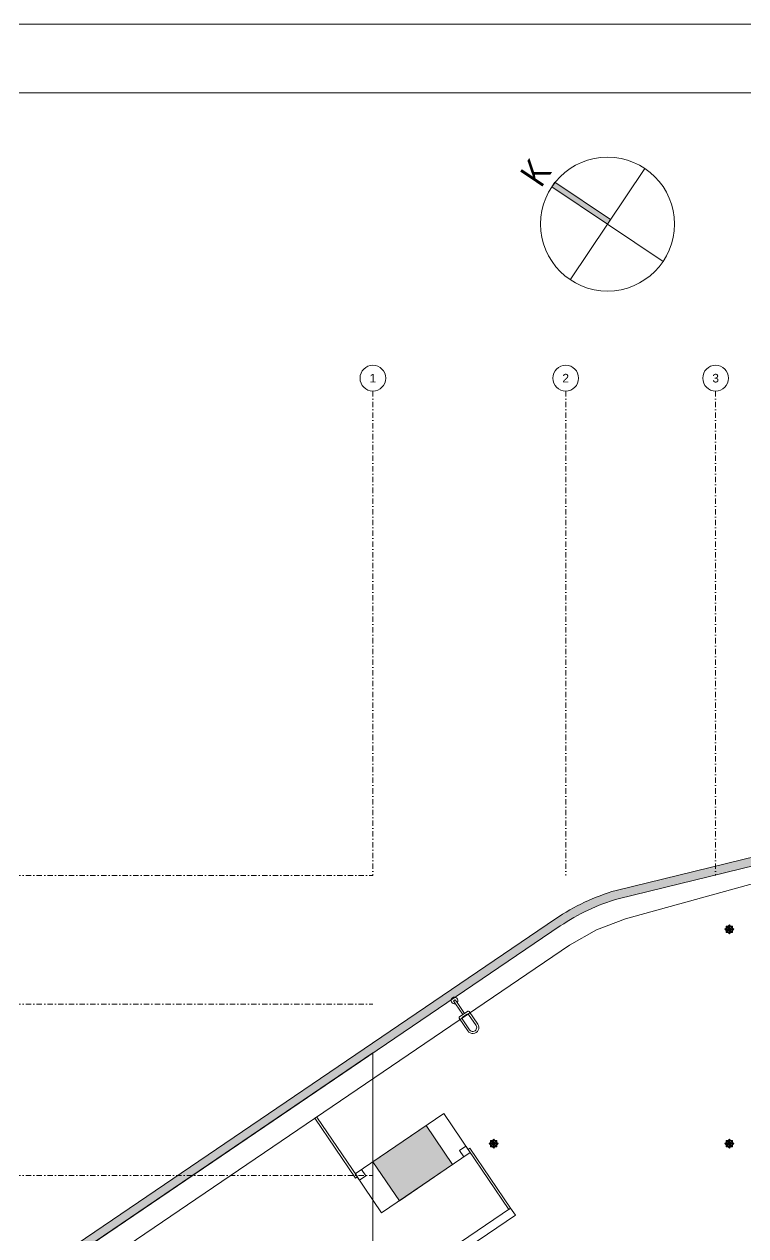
# Model space of a CAD drawing. Header units: metres. Extents: x -17822 to 152406, y -4219 to 19791.
# Drawn here: x 110372 to 113741, y 6949 to 12601 of the extents above; entities that cross this region are included whole.
import ezdxf
from ezdxf.enums import TextEntityAlignment as Align

# ---------------------------------------------------------------- set-up
doc = ezdxf.new("R2010")
doc.units = ezdxf.units.M
doc.header["$LTSCALE"] = 100
doc.header["$MEASUREMENT"] = 0
doc.linetypes.add('DASHDOT2', pattern=[0.5, 0.25, -0.125, 0, -0.125])
doc.layers.get('0').update_dxf_attribs({"color": 9, "lineweight": 9})
for name, color, linetype, lineweight in [('03', 18, 'Continuous', 9), ('06B', 9, 'Continuous', 9), ('06D', 9, 'Continuous', 9), ('07K', 9, 'Continuous', 9), ('09', 9, 'Continuous', 9), ('21', 9, 'Continuous', 9), ('24', 9, 'DASHDOT2', 9)]:
    doc.layers.add(name, color=color, linetype=linetype, lineweight=lineweight)
doc.styles.add('Arial', font='arial.ttf', dxfattribs={"height": 2.5})
doc.styles.add('MuuM_TEXT-STANDART', font='ARIALN.TTF')

# ---------------------------------------------------------------- blocks, each defined once
blk = doc.blocks.new('0_northarrow')
blk.add_hatch(color=256).paths.add_polyline_path([(1.42e-14, 6.25), (0.5000000000000142, 6.250000000000028), (0.5000000000000142, 2.84e-14), (0, 0)])
for points in [[(1.42e-14, 6.250000000000028), (-1.42e-14, -6.25), (-1.42e-14, -3.124999999999972)], [(6.250000000000013, 2.84e-14), (-6.250000000000013, 2.84e-14)]]:
    blk.add_lwpolyline(points)
blk.add_lwpolyline([(1.42e-14, 6.250000000000028), (0.5000000000000142, 6.250000000000028), (0.5000000000000142, 2.84e-14), (0, 2.84e-14)], close=True)
blk.add_circle((0, 2.84e-14), 6.25)
at = {"style": 'MuuM_TEXT-STANDART'}
blk.add_attdef('YON', text='', height=2.5, dxfattribs=at).set_placement((0.2500000000000142, 6.250000000000028), align=Align.BOTTOM_CENTER)
blk = doc.blocks.new('p-suzgec')
at = {"ltscale": 25}
for p, q in [((-21.10965004498212, 9.095e-13), (-15.45000000000072, 5.659650045004128)), ((-15.45000000000072, -5.659650045001398), (-21.10965004498212, 9.095e-13)), ((-15.45000000000072, 5.659650045004128), (-15.25, 5.859650045004855)), ((-15.45000000000072, -5.659650045001398), (-15.45000000000072, 5.659650045004128)), ((-13.25, 15.00000000000091), (-15.25, 13.00000000000091)), ((-15.25, 13.00000000000091), (-15.25, -12.99999999999909)), ((12.75, 15.00000000000091), (-13.25, 15.00000000000091)), ((-10.49204573235329, 1.197096556985343), (-3.392690966185909, 0.2624487707616936)), ((-6.109650044982118, 15.00000000000091), (-5.90965004498139, 15.20000000000164)), ((-5.893768782261759, 12.31870017218989), (-5.974186235293018, 12.51284507791206)), ((-5.90965004498139, 15.20000000000164), (-0.25, 20.85965004500486)), ((-5.90965004498139, 15.20000000000164), (5.409650045028684, 15.20000000000164)), ((-5.759735876508785, 11.9951161132858), (-5.893768782261759, 12.3187001721908)), ((-5.05030670277847, 12.89552851027656), (-4.969889249747211, 12.7013836045553)), ((-4.969889249747211, 12.7013836045553), (-4.835856343990599, 12.37779954565121)), ((-3.269797998480498, 0.2462696046241035), (-3.392690966185909, 0.2624487707616936)), ((-0.25, 0), (-0.5, 0)), ((-0.25, 20.85965004500486), (5.409650045028684, 15.20000000000164)), ((-0.25, 0), (-0.25, 0.25)), ((-0.25, 0), (0, 0)), ((-0.25, 0), (-0.25, -0.25)), ((-0.0037303953431547, 3.019797998473222), (0.0124487707398657, 3.142690966207737)), ((0.9470965569853432, 10.24204573236784), (0.0124487707398657, 3.142690966207737)), ((5.409650045028684, 15.20000000000164), (5.609650044982118, 15.00000000000091)), ((12.06870017219262, 5.64376878227722), (12.26284507792297, 5.724186235293018)), ((12.64552851030748, 4.800306702782108), (12.45138360457349, 4.71988924976631)), ((14.75, 13.00000000000091), (12.75, 15.00000000000091)), ((14.75, -12.99999999999909), (14.75, 13.00000000000091)), ((14.75, 5.859650045004855), (14.95000000000073, 5.659650045004128)), ((14.95000000000073, 5.659650045004128), (14.95000000000073, -5.659650045001398)), ((14.95000000000073, 5.659650045004128), (20.60965004498212, 9.095e-13)), ((20.60965004498212, 9.095e-13), (14.95000000000073, -5.659650045001398)), ((-15.25, -5.859650045002126), (-15.45000000000072, -5.659650045002308)), ((-15.25, -12.99999999999909), (-13.25, -14.99999999999909)), ((-13.25, -14.99999999999909), (12.75, -14.99999999999909)), ((-13.14552851026019, -4.800306702773923), (-12.95138360452984, -4.719889249758125)), ((-12.95138360452984, -4.719889249758125), (-12.62779954564758, -4.585856343992418)), ((-12.56870017219262, -5.643768782269944), (-12.76284507787932, -5.724186235285742)), ((-12.2451161132667, -5.509735876504237), (-12.56870017219262, -5.643768782269944)), ((-5.90965004498139, -15.19999999999891), (-6.109650044982118, -14.99999999999909)), ((5.409650045028684, -15.19999999999891), (-5.90965004498139, -15.19999999999891)), ((-0.25, -20.85965004500213), (-5.90965004498139, -15.19999999999891)), ((-1.447096556985343, -10.24204573236329), (-0.5124487707398658, -3.14269096620228)), ((-0.4962696046095516, -3.019797998468675), (-0.5124487707398658, -3.14269096620228)), ((5.409650045028684, -15.19999999999891), (-0.25, -20.85965004500213)), ((2.769797998480498, -0.2462696046186465), (2.892690966185909, -0.2624487707571461)), ((9.992045732353288, -1.197096556980795), (2.892690966185909, -0.2624487707571461)), ((4.469889249790867, -12.70138360454803), (4.335856343990599, -12.37779954564394)), ((4.55030670277847, -12.89552851026928), (4.469889249790867, -12.70138360454803)), ((5.259735876508785, -11.99511611327761), (5.393768782261759, -12.31870017218261)), ((5.393768782261759, -12.31870017218352), (5.474186235293018, -12.51284507790478)), ((5.609650044982118, -14.99999999999909), (5.409650045028684, -15.19999999999891)), ((12.75, -14.99999999999909), (14.75, -12.99999999999909)), ((14.95000000000073, -5.659650045002308), (14.75, -5.859650045002126))]:
    blk.add_line(p, q, dxfattribs=at)
for centre, radius in [((-17.92766952966485, 9.095e-13), 0.4000000000000008), ((-17.92766952966485, 9.095e-13), 0.3580950766099034), ((-0.25, 3.638e-12), 14.29999999999999), ((-12.75, 12.50000000000091), 0.3), ((-0.25, 17.67766952966485), 0.4000000000000008), ((-0.25, 17.67766952966485), 0.3580950766099034), ((12.25, 12.50000000000091), 0.3), ((17.42766952966485, 9.095e-13), 0.4000000000000007), ((17.42766952966485, 9.095e-13), 0.3580950766099034), ((-12.75, -12.49999999999909), 0.3), ((-0.25, -17.67766952966212), 0.4000000000000008), ((-0.25, -17.67766952966303), 0.3580950766099034), ((12.25, -12.49999999999909), 0.3)]:
    blk.add_circle(centre, radius, dxfattribs=at)
for centre, radius, start, end in [((-0.25, 3.638e-12), 13.54999999999999, 114.6147155052263, 200.3852844985426), ((-0.25, 5.457000000000001e-12), 13.7599999999984, 110.417572820394, 114.5824271695058), ((-0.25, 5.457000000000001e-12), 13.69999999999724, 110.4084486708165, 114.5915513307097), ((-0.25, 3.638e-12), 13.25238115423705, 110.3377704009891, 114.662229603447), ((-0.25, 3.638e-12), 13.1999999999999, 110.3291859899087, 114.6708140010805), ((-0.25, 3.638e-12), 13.54999999999999, 24.61471550310444, 110.3852845044589), ((-0.25, 3.638e-12), 13.55, 294.6147155052263, 20.38528449854262), ((-0.25, 3.638e-12), 13.1999999999999, 20.32918599355558, 24.67081400469464), ((-0.25, 4.5475e-12), 13.252381154235, 20.33777040741776, 24.66222959722354), ((-0.25, 3.638e-12), 13.70000000000007, 20.40844866049673, 24.59155133977938), ((-0.25, 3.638e-12), 13.76000000000045, 20.41757282469414, 24.5824271715112), ((-0.25, 3.638e-12), 13.75999999999951, 200.4175728246941, 204.5824271715112), ((-0.25, 2.7285e-12), 13.69999999999724, 200.4084486604968, 204.5915513397793), ((-0.25, 3.638e-12), 13.25238115423775, 200.3377704074178, 204.6622295972235), ((-0.25, 3.638e-12), 13.19999999999993, 200.3291859935556, 204.6708140046947), ((-0.25, 3.638e-12), 13.54999999999999, 204.6147155031045, 290.385284504459), ((-0.25, 3.638e-12), 13.1999999999999, 290.3291859899087, 294.6708140010806), ((-0.25, 3.638e-12), 13.25238115423766, 290.3377704009891, 294.662229603447), ((-0.25, 3.638e-12), 13.6999999999992, 290.4084486708165, 294.5915513307097), ((-0.25, 3.638e-12), 13.75999999999945, 290.4175728203941, 294.5824271695058)]:
    blk.add_arc(centre, radius, start, end, dxfattribs=at)
for points, knots in [([(-10.46928606615256, -0.3026083914064657), (-10.56732460362764, -0.3053490773854719), (-10.6722236912683, -0.2878953862946218), (-10.86589724267833, -0.2104036031514624), (-10.95459624538125, -0.1501680073379248), (-11.09332100753818, -0.0094831150026948), (-11.15235923216824, 0.0796205597216613), (-11.22762912516555, 0.2747618499233795), (-11.24385338486172, 0.3808014860132971), (-11.2352074899245, 0.5788250360310486), (-11.20980300521478, 0.6830471218891035), (-11.11781185278596, 0.8708856371349611), (-11.05123238950182, 0.954504725161314), (-10.90077402060706, 1.082563609319549), (-10.80716266632225, 1.134839363046012), (-10.60749553441928, 1.195149470398973), (-10.50150064076297, 1.203397894883892), (-10.40409285239729, 1.192134245182387)], [2.169267774827236, 2.169267774827236, 2.169267774827236, 2.169267774827236, 2.468106939247626, 2.468106939247626, 2.768207167394642, 2.768207167394642, 3.065525473568619, 3.065525473568619, 3.362843779742595, 3.362843779742595, 3.66016208591657, 3.66016208591657, 3.957480392090545, 3.957480392090545, 4.257580620237561, 4.257580620237561, 4.556349938830072, 4.556349938830072, 4.556349938830072, 4.556349938830072]), ([(-7.690102921893412, 7.012150030668634), (-7.7613645941492, 7.079535787674103), (-7.823197827070544, 7.166052267220948), (-7.905350743232702, 7.357795114112379), (-7.925477411270549, 7.463107778654375), (-7.924091389962995, 7.660680240111105), (-7.902831906314532, 7.76543238170143), (-7.818070028442889, 7.956641963049151), (-7.754560966743155, 8.043095592849568), (-7.6084236007664, 8.177005816980454), (-7.516763773652201, 8.232738277215503), (-7.318894318119419, 8.300512597431405), (-7.212687903920594, 8.312561431635004), (-7.015746465651318, 8.296722604087336), (-6.912588702281938, 8.267493920629931), (-6.728757033451984, 8.168953623544438), (-6.647974808467553, 8.099836432354095), (-6.5870617039036, 8.022994121605734)], [2.169267774827237, 2.169267774827237, 2.169267774827237, 2.169267774827237, 2.468106939247627, 2.468106939247627, 2.768207167394643, 2.768207167394643, 3.065525473568619, 3.065525473568619, 3.362843779742594, 3.362843779742594, 3.660162085916569, 3.660162085916569, 3.957480392090544, 3.957480392090544, 4.257580620237561, 4.257580620237561, 4.556349938830071, 4.556349938830071, 4.556349938830071, 4.556349938830071]), ([(-3.468189580551551, 0.3901081838366735), (-3.467733072535338, 0.3900553960020261), (-3.467277114046737, 0.3900013961356308), (-3.466821718215214, 0.3899461926184813), (-3.437212401255237, 0.3863569230124995), (-3.406182339182123, 0.3768891133440775), (-3.350107435835525, 0.3466170273277385), (-3.325063247746584, 0.3258101064066068), (-3.286688151583803, 0.280251024167228), (-3.270521014557743, 0.2524370738501602), (-3.25009845909517, 0.1926051041818937), (-3.245846746209281, 0.1605853841356293), (-3.248442583251744, 0.1011309400646496), (-3.255468819617817, 0.0696036259168977), (-3.281028360874188, 0.0117792779492447), (-3.29955812254775, -0.0145197730553264), (-3.341757925554702, -0.0565608792230705), (-3.368520255571638, -0.0751058787136572), (-3.427020163089764, -0.1003755204546906), (-3.458757320418953, -0.107102854140976), (-3.494906053318119, -0.1083094372770574), (-3.501333430594968, -0.1082818879949627), (-3.507811567000317, -0.1079990464531875)], [-0.001398503542098, -0.001398503542098, -0.001398503542098, -0.001398503542098, 0, 0, 0, 0.0909291013476903, 0.0909291013476903, 0.1818582026953806, 0.1818582026953806, 0.2711248308511078, 0.2711248308511078, 0.360391459006835, 0.360391459006835, 0.4496580871625623, 0.4496580871625623, 0.5389247153182894, 0.5389247153182894, 0.6298538166659796, 0.6298538166659796, 0.7207829180136698, 0.7207829180136698, 0.7401198426695906, 0.7401198426695906, 0.7401198426695906, 0.7401198426695906]), ([(-2.249755533317511, 2.55145181773696), (-2.249470060087332, 2.551091691197143), (-2.249185832450166, 2.550731096196614), (-2.248902853716572, 2.550370047927572), (-2.230503901744668, 2.526895102228081), (-2.215257086885685, 2.498258782501579), (-2.197011739808658, 2.437202240796069), (-2.194015539436804, 2.404780610694615), (-2.199095384730753, 2.345430183973803), (-2.207330925390124, 2.3143308588742), (-2.235197589405288, 2.257582339924738), (-2.25483253551647, 2.231934563717913), (-2.29870871012099, 2.191729457151268), (-2.325970187132043, 2.174404578888243), (-2.384931500630045, 2.151589915259137), (-2.416630258085206, 2.146096198092891), (-2.476197576150299, 2.146208413690146), (-2.508234696135332, 2.152018943839721), (-2.56746871247742, 2.175516290128143), (-2.594667214900255, 2.193200905996491), (-2.621081412165949, 2.217908737056859), (-2.625606773981417, 2.222473059415278), (-2.629987508942576, 2.227253792732881)], [-0.0013985035420983, -0.0013985035420983, -0.0013985035420983, -0.0013985035420983, 0, 0, 0, 0.0909291013476902, 0.0909291013476902, 0.1818582026953803, 0.1818582026953803, 0.2711248308511076, 0.2711248308511076, 0.3603914590068348, 0.3603914590068348, 0.4496580871625623, 0.4496580871625623, 0.5389247153182897, 0.5389247153182897, 0.62985381666598, 0.62985381666598, 0.7207829180136703, 0.7207829180136703, 0.7401198426695902, 0.7401198426695902, 0.7401198426695902, 0.7401198426695902]), ([(-0.5526083914082847, 10.2192860661753), (-0.555349077378196, 10.31732460362218), (-0.5378953862928029, 10.42222369127557), (-0.4604036031305441, 10.61589724269288), (-0.4001680073342869, 10.7045962453667), (-0.2594831150017853, 10.84332100757365), (-0.1703794402528729, 10.90235923217369), (0.0247618499197415, 10.97762912517009), (0.1308014859896502, 10.9938533848599), (0.3288250360637903, 10.98520748994815), (0.4330471219036554, 10.95980300522024), (0.6208856371231378, 10.86781185280324), (0.7045047251522192, 10.80123238952001), (0.8325636093504726, 10.6507740206307), (0.8848393630687496, 10.55716266634772), (0.9451494704007928, 10.35749553441656), (0.9533978948820732, 10.25150064075751), (0.9421342452042154, 10.15409285243368)], [2.169267774827236, 2.169267774827236, 2.169267774827236, 2.169267774827236, 2.468106939247626, 2.468106939247626, 2.768207167394642, 2.768207167394642, 3.065525473568616, 3.065525473568616, 3.362843779742592, 3.362843779742592, 3.660162085916569, 3.660162085916569, 3.957480392090545, 3.957480392090545, 4.257580620237561, 4.257580620237561, 4.556349938830072, 4.556349938830072, 4.556349938830072, 4.556349938830072]), ([(0.1401081838630489, 3.218189580550642), (0.1400553959902027, 3.21773307254898), (0.1400013961356308, 3.217277114074931), (0.1399461926412187, 3.216821718233403), (0.1363569230306894, 3.187212401255237), (0.1268891133368015, 3.156182339190308), (0.0966170273241005, 3.100107435855533), (0.0758101064238872, 3.07506324777205), (0.0302510241963319, 3.036688151610178), (0.0024370738756261, 3.020521014591395), (-0.0573948957971879, 3.000098459116088), (-0.0894146158825606, 2.995846746205643), (-0.1488690599326219, 2.998442583293581), (-0.1803963740821928, 3.005468819636007), (-0.2382207220434793, 3.031028360878735), (-0.2645197730525979, 3.049558122558663), (-0.3065608792021521, 3.091757925545607), (-0.3251058787100192, 3.118520255578914), (-0.3503755204365007, 3.177020163118868), (-0.357102854130062, 3.208757320413496), (-0.3583094372879714, 3.24490605333267), (-0.3582818879731349, 3.251333430631348), (-0.3579990464277216, 3.257811566986674)], [-0.0013985035420976, -0.0013985035420976, -0.0013985035420976, -0.0013985035420976, 0, 0, 0, 0.0909291013476903, 0.0909291013476903, 0.1818582026953805, 0.1818582026953805, 0.2711248308511078, 0.2711248308511078, 0.3603914590068352, 0.3603914590068352, 0.4496580871625627, 0.4496580871625627, 0.5389247153182901, 0.5389247153182901, 0.6298538166659801, 0.6298538166659801, 0.7207829180136702, 0.7207829180136702, 0.7401198426695911, 0.7401198426695911, 0.7401198426695911, 0.7401198426695911]), ([(2.301451817758788, 1.999755533368443), (2.301091691198962, 1.999470060100065), (2.300731096183881, 1.99918583244289), (2.300370047938486, 1.998902853736581), (2.276895102251728, 1.980503901793781), (2.248258782503398, 1.965257086905694), (2.187202240806072, 1.947011739806839), (2.154780610697343, 1.94401553946227), (2.095430183970165, 1.949095384733482), (2.064330858876928, 1.95733092539649), (2.007582339923828, 1.985197589414383), (1.981934563722461, 2.004832535560126), (1.94172945716491, 2.048708710142818), (1.924404578887333, 2.075970187132952), (1.901589915250951, 2.134931500635502), (1.896096198121085, 2.16663025807793), (1.896208413691056, 2.226197576193953), (1.902018943848815, 2.25823469613806), (1.925516290124505, 2.317468712490153), (1.943200905992853, 2.344667214898436), (1.967908737064135, 2.371081412195053), (1.972473059409821, 2.375606773983236), (1.977253792712872, 2.379987508958038)], [-0.0013985035420974, -0.0013985035420974, -0.0013985035420974, -0.0013985035420974, 0, 0, 0, 0.0909291013476903, 0.0909291013476903, 0.1818582026953806, 0.1818582026953806, 0.2711248308511081, 0.2711248308511081, 0.3603914590068356, 0.3603914590068356, 0.4496580871625627, 0.4496580871625627, 0.5389247153182897, 0.5389247153182897, 0.6298538166659798, 0.6298538166659798, 0.7207829180136698, 0.7207829180136698, 0.7401198426695906, 0.7401198426695906, 0.7401198426695906, 0.7401198426695906]), ([(2.968189580551551, -0.3901081838275786), (2.967733072582632, -0.3900553959929311), (2.967277114094031, -0.3900013961274453), (2.966821718262509, -0.3899461926093863), (2.937212401255237, -0.3863569230034045), (2.906182339182123, -0.3768891133349825), (2.850107435882819, -0.3466170273186435), (2.825063247793877, -0.3258101063975118), (2.786688151583803, -0.2802510241590426), (2.770521014601399, -0.2524370738410653), (2.75009845909517, -0.1926051041737082), (2.74584674620928, -0.1605853841265343), (2.748442583299038, -0.1011309400564642), (2.755468819661473, -0.0696036259078028), (2.781028360874188, -0.0117792779401498), (2.79955812254775, 0.0145197730644213), (2.841757925554702, 0.05656087923125599), (2.868520255571638, 0.0751058787227521), (2.927020163089764, 0.100375520462876), (2.958757320418953, 0.1071028541500709), (2.994906053318119, 0.1083094372861524), (3.001333430642262, 0.1082818880040577), (3.007811567000317, 0.1079990464622824)], [-0.0013985035420981, -0.0013985035420981, -0.0013985035420981, -0.0013985035420981, 0, 0, 0, 0.0909291013476898, 0.0909291013476898, 0.1818582026953796, 0.1818582026953796, 0.2711248308511073, 0.2711248308511073, 0.360391459006835, 0.360391459006835, 0.4496580871625626, 0.4496580871625626, 0.5389247153182902, 0.5389247153182902, 0.6298538166659802, 0.6298538166659802, 0.7207829180136704, 0.7207829180136704, 0.7401198426695906, 0.7401198426695906, 0.7401198426695906, 0.7401198426695906]), ([(6.762150030677731, 7.440102921889774), (6.829535787692293, 7.511364594176484), (6.9160522672355, 7.573197827068725), (7.107795114116014, 7.655350743266353), (7.213107778690755, 7.675477411273277), (7.410680240114742, 7.674091389966633), (7.515432381722348, 7.652831906304527), (7.706641963031871, 7.568070028470174), (7.793095592875033, 7.504560966763165), (7.927005816996825, 7.358423600789138), (7.982738277223687, 7.26676377370677), (8.050512597430497, 7.068894318123966), (8.062561431666836, 6.962687903968799), (8.046722604100067, 6.765746465661322), (8.01749392063357, 6.662588702301036), (7.918953623528067, 6.478757033448347), (7.849836432375013, 6.397974808483922), (7.772994121631199, 6.3370617039036)], [2.169267774827235, 2.169267774827235, 2.169267774827235, 2.169267774827235, 2.468106939247627, 2.468106939247627, 2.768207167394643, 2.768207167394643, 3.065525473568619, 3.065525473568619, 3.362843779742595, 3.362843779742595, 3.660162085916571, 3.660162085916571, 3.957480392090547, 3.957480392090547, 4.257580620237563, 4.257580620237563, 4.556349938830074, 4.556349938830074, 4.556349938830074, 4.556349938830074]), ([(9.969286066152563, 0.3026083914146511), (10.06732460362764, 0.3053490773936573), (10.1722236912683, 0.2878953863018978), (10.36589724267833, 0.2104036031596479), (10.45459624538125, 0.1501680073461102), (10.59332100758183, 0.0094831150108803), (10.65235923216824, -0.0796205597143853), (10.72762912521284, -0.274761849915194), (10.74385338486172, -0.3808014860060211), (10.7352074899718, -0.5788250360237726), (10.70980300521478, -0.683047121880918), (10.61781185283325, -0.8708856371267756), (10.55123238954547, -0.9545047251531286), (10.40077402060706, -1.082563609312273), (10.30716266636591, -1.134839363037826), (10.10749553441928, -1.195149470391697), (10.00150064076297, -1.203397894875706), (9.904092852444592, -1.192134245175111)], [2.169267774827239, 2.169267774827239, 2.169267774827239, 2.169267774827239, 2.468106939247626, 2.468106939247626, 2.768207167394643, 2.768207167394643, 3.065525473568619, 3.065525473568619, 3.362843779742594, 3.362843779742594, 3.66016208591657, 3.66016208591657, 3.957480392090547, 3.957480392090547, 4.257580620237561, 4.257580620237561, 4.556349938830072, 4.556349938830072, 4.556349938830072, 4.556349938830072]), ([(-7.262150030677731, -7.440102921881588), (-7.329535787644999, -7.511364594169207), (-7.416052267188205, -7.573197827060539), (-7.607795114068722, -7.655350743258167), (-7.713107778643462, -7.675477411265093), (-7.910680240114742, -7.674091389959358), (-8.015432381722349, -7.65283190629634), (-8.20664196303187, -7.568070028462897), (-8.293095592827738, -7.504560966754979), (-8.427005816949531, -7.358423600780952), (-8.482738277176395, -7.266763773698585), (-8.550512597430497, -7.06889431811669), (-8.562561431619542, -6.962687903960612), (-8.546722604056413, -6.765746465653138), (-8.51749392063357, -6.66258870229285), (-8.418953623528067, -6.478757033440161), (-8.34983643232772, -6.397974808475738), (-8.272994121583906, -6.337061703896325)], [2.169267774827236, 2.169267774827236, 2.169267774827236, 2.169267774827236, 2.468106939247626, 2.468106939247626, 2.768207167394642, 2.768207167394642, 3.065525473568618, 3.065525473568618, 3.362843779742593, 3.362843779742593, 3.66016208591657, 3.66016208591657, 3.957480392090547, 3.957480392090547, 4.257580620237563, 4.257580620237563, 4.556349938830072, 4.556349938830072, 4.556349938830072, 4.556349938830072]), ([(-2.801451817715134, -1.999755533360257), (-2.801091691198962, -1.99947006009188), (-2.800731096183881, -1.999185832433795), (-2.80037004789483, -1.998902853727486), (-2.776895102208072, -1.980503901784686), (-2.748258782456105, -1.965257086897508), (-2.687202240806072, -1.947011739797744), (-2.654780610697344, -1.944015539454085), (-2.595430183970165, -1.949095384724387), (-2.564330858876928, -1.957330925388305), (-2.507582339923828, -1.985197589405288), (-2.481934563722461, -2.00483253555194), (-2.441729457117617, -2.048708710133723), (-2.424404578887333, -2.075970187124767), (-2.401589915250951, -2.134931500626407), (-2.396096198073792, -2.166630258068835), (-2.396208413643762, -2.226197576184858), (-2.402018943801522, -2.258234696128965), (-2.425516290124505, -2.317468712481058), (-2.443200905992853, -2.344667214889341), (-2.467908737016841, -2.371081412185958), (-2.472473059409821, -2.37560677397505), (-2.477253792712872, -2.379987508948943)], [-0.0013985035420968, -0.0013985035420968, -0.0013985035420968, -0.0013985035420968, 0, 0, 0, 0.09092910134769, 0.09092910134769, 0.18185820269538, 0.18185820269538, 0.2711248308511075, 0.2711248308511075, 0.3603914590068351, 0.3603914590068351, 0.4496580871625629, 0.4496580871625629, 0.5389247153182906, 0.5389247153182906, 0.6298538166659805, 0.6298538166659805, 0.7207829180136704, 0.7207829180136704, 0.74011984266959, 0.74011984266959, 0.74011984266959, 0.74011984266959]), ([(0.0526083914082847, -10.21928606616711), (0.055349077378196, -10.31732460361491), (0.0378953863400966, -10.42222369126739), (-0.0395963968258002, -10.6158972426856), (-0.0998319926220575, -10.70459624535942), (-0.2405168849509209, -10.84332100756546), (-0.3296205596998334, -10.90235923216551), (-0.5247618499197415, -10.97762912516191), (-0.6308014859896502, -10.99385338485262), (-0.8288250360164965, -10.98520748994087), (-0.9330471218563616, -10.95980300521205), (-1.120885637123137, -10.86781185279597), (-1.204504725152219, -10.80123238951182), (-1.332563609303178, -10.65077402062252), (-1.384839363025093, -10.55716266634044), (-1.445149470353499, -10.35749553440837), (-1.453397894882073, -10.25150064074932), (-1.442134245160559, -10.15409285242549)], [2.169267774827236, 2.169267774827236, 2.169267774827236, 2.169267774827236, 2.468106939247626, 2.468106939247626, 2.768207167394642, 2.768207167394642, 3.065525473568619, 3.065525473568619, 3.362843779742594, 3.362843779742594, 3.660162085916569, 3.660162085916569, 3.957480392090545, 3.957480392090545, 4.257580620237561, 4.257580620237561, 4.556349938830071, 4.556349938830071, 4.556349938830071, 4.556349938830071]), ([(-0.6401081838193932, -3.218189580541547), (-0.6400553959902027, -3.217733072539886), (-0.6400013960883371, -3.217277114065836), (-0.639946192597563, -3.216821718224308), (-0.6363569229833957, -3.187212401247052), (-0.6268891133368016, -3.156182339181214), (-0.5966170273241005, -3.100107435846439), (-0.5758101063765935, -3.075063247763864), (-0.5302510241526761, -3.036688151601993), (-0.5024370738319704, -3.020521014583209), (-0.4426051041591564, -3.000098459106993), (-0.4105853841174394, -2.995846746197457), (-0.3511309400200844, -2.998442583285395), (-0.3196036259178072, -3.005468819627822), (-0.2617792779128649, -3.031028360870549), (-0.2354802269037464, -3.049558122550478), (-0.1934391207541921, -3.091757925536512), (-0.1748941212426871, -3.118520255570729), (-0.1496244795162056, -3.177020163109773), (-0.1428971458226442, -3.208757320404402), (-0.1416905627120286, -3.244906053323575), (-0.1417181119795714, -3.251333430623162), (-0.1420009535286226, -3.257811566978488)], [-0.0013985035420976, -0.0013985035420976, -0.0013985035420976, -0.0013985035420976, 0, 0, 0, 0.0909291013476901, 0.0909291013476901, 0.1818582026953802, 0.1818582026953802, 0.2711248308511076, 0.2711248308511076, 0.3603914590068349, 0.3603914590068349, 0.4496580871625624, 0.4496580871625624, 0.5389247153182898, 0.5389247153182898, 0.62985381666598, 0.62985381666598, 0.7207829180136702, 0.7207829180136702, 0.740119842669591, 0.740119842669591, 0.740119842669591, 0.740119842669591]), ([(1.749755533364805, -2.551451817727866), (1.749470060130988, -2.551091691188049), (1.749185832450166, -2.550731096187519), (1.748902853716572, -2.550370047918477), (1.730503901791962, -2.526895102218986), (1.715257086929341, -2.498258782492484), (1.697011739808658, -2.437202240787884), (1.694015539484098, -2.40478061068552), (1.699095384778047, -2.345430183965618), (1.707330925390124, -2.314330858866014), (1.735197589405288, -2.257582339916552), (1.754832535563764, -2.231934563708819), (1.798708710168284, -2.191729457143082), (1.825970187132043, -2.174404578880057), (1.884931500630045, -2.151589915250951), (1.916630258085206, -2.146096198084705), (1.976197576197591, -2.146208413681961), (2.008234696135332, -2.152018943831535), (2.06746871247742, -2.175516290119048), (2.094667214900255, -2.193200905987396), (2.121081412209605, -2.217908737048674), (2.125606773981417, -2.222473059406183), (2.12998750898987, -2.227253792724695)], [-0.001398503542097, -0.001398503542097, -0.001398503542097, -0.001398503542097, 0, 0, 0, 0.0909291013476904, 0.0909291013476904, 0.1818582026953808, 0.1818582026953808, 0.2711248308511082, 0.2711248308511082, 0.3603914590068356, 0.3603914590068356, 0.4496580871625637, 0.4496580871625637, 0.5389247153182916, 0.5389247153182916, 0.6298538166659814, 0.6298538166659814, 0.7207829180136712, 0.7207829180136712, 0.7401198426695922, 0.7401198426695922, 0.7401198426695922, 0.7401198426695922]), ([(7.190102921893412, -7.01215003066045), (7.261364594196492, -7.079535787666828), (7.323197827070544, -7.166052267212763), (7.405350743279996, -7.357795114104192), (7.425477411270549, -7.463107778647099), (7.424091389962995, -7.660680240102919), (7.402831906314532, -7.765432381693244), (7.318070028490182, -7.956641963040965), (7.25456096679045, -8.043095592842292), (7.108423600810057, -8.177005816973177), (7.016763773699495, -8.232738277208227), (6.818894318119419, -8.300512597423221), (6.712687903967888, -8.312561431627728), (6.515746465651318, -8.296722604080058), (6.412588702329231, -8.267493920621746), (6.228757033451984, -8.168953623536252), (6.147974808467553, -8.099836432345908), (6.0870617039036, -8.022994121597547)], [2.169267774827236, 2.169267774827236, 2.169267774827236, 2.169267774827236, 2.468106939247625, 2.468106939247625, 2.768207167394641, 2.768207167394641, 3.065525473568616, 3.065525473568616, 3.362843779742593, 3.362843779742593, 3.660162085916569, 3.660162085916569, 3.957480392090544, 3.957480392090544, 4.257580620237561, 4.257580620237561, 4.556349938830071, 4.556349938830071, 4.556349938830071, 4.556349938830071])]:
    blk.add_open_spline(points, degree=3, knots=knots, dxfattribs=at)
for points, weights in [([(-10.40409285239729, 1.192134245182387), (-5.137961372733116, 0.5831905324957916), (-3.468189580551551, 0.3901081838366735)], [1.043571220722654, 1.194704331472031, 1]), ([(-2.629987508942576, 2.227253792732881), (-3.853269404593447, 3.384001507533867), (-7.690102921893412, 7.012150030668634)], [1, 1.192890122442924, 1.043369591779915]), ([(-6.5870617039036, 8.022994121605734), (-3.29393265312683, 3.868688613823906), (-2.249755533317511, 2.55145181773696)], [1.043571221280278, 1.194704334353847, 1]), ([(-0.3579990464277216, 3.257811566986674), (-0.4050458169076592, 4.94074664376967), (-0.5526083914082847, 10.2192860661753)], [1, 1.192890122297644, 1.043369591750457]), ([(0.9421342452042154, 10.15409285243368), (0.3331905324957916, 4.887961372754035), (0.1401081838630489, 3.218189580550642)], [1.043571220429301, 1.194704329934248, 1]), ([(1.977253792712872, 2.379987508958038), (3.1340015070964, 3.603269404147794), (6.762150030677731, 7.440102921889774)], [1, 1.192890120171966, 1.043369591338578]), ([(7.772994121631199, 6.3370617039036), (3.61868861243056, 3.043932652093643), (2.301451817758788, 1.999755533368443)], [1.043571220057412, 1.194704328018913, 1]), ([(11.745116113314, 5.509735876511513), (11.90479123769182, 5.575875478612941), (12.06870017219262, 5.64376878227722)], [1.025547445254197, 1.012779980401008, 1]), ([(12.45138360457349, 4.71988924976631), (12.28747467007633, 4.651995946097487), (12.12779954564757, 4.585856344000604)], [1, 1.012779980401774, 1.025547445255728]), ([(-3.507811567000317, -0.1079990464531875), (-5.190746644744649, -0.1550458169504054), (-10.46928606615256, -0.3026083914064657)], [1, 1.192890124490874, 1.043369592179161]), ([(-8.272994121583906, -6.337061703896325), (-4.118688613409176, -3.04393265285762), (-2.801451817715134, -1.999755533359348)], [1.043571220942109, 1.194704332602387, 1]), ([(-2.477253792712872, -2.379987508948943), (-3.634001507609355, -3.603269404687125), (-7.262150030677731, -7.440102921881588)], [1, 1.192890123265694, 1.0433695919387]), ([(-1.442134245160559, -10.15409285242549), (-0.8331905324957914, -4.887961373042343), (-0.6401081838193932, -3.218189580541547)], [1.043571221026345, 1.194704333048303, 1]), ([(-0.1420009535286226, -3.257811566977578), (-0.0949541830923408, -4.940746641929763), (0.0526083914082847, -10.21928606616711)], [1, 1.192890113385196, 1.043369590024122]), ([(6.0870617039036, -8.022994121597547), (2.79393265186809, -3.868688612164078), (1.749755533364805, -2.551451817727866)], [1.043571219823404, 1.19470432680835, 1]), ([(2.12998750898987, -2.227253792724695), (3.353269403614831, -3.384001506543427), (7.190102921893412, -7.01215003066045)], [1, 1.192890117810992, 1.043369590879193])]:
    blk.add_rational_spline(points, weights, degree=2, dxfattribs=at)
for points, weights, knots in [([(3.007811567000317, 0.1079990464622824), (3.534545359063487, 0.1227239898989865), (6.012470738496631, 0.1919948656295673), (9.969286066152563, 0.3026083914146511)], [4.140647999070912, 3.567000401618872, 2.159536505705722, 1.324805863231822], [27.48414514386062, 27.48414514386062, 27.48414514386062, 27.50397367069815, 27.53272487457785, 27.53272487457785, 27.53272487457785]), ([(9.904092852397296, -1.192134245175111), (7.924256886122747, -0.9631979437353948), (4.697911481744085, -0.5901228018619804), (3.266394278871302, -0.4245907782787981), (2.968189580551551, -0.3901081838275786)], [1.324767237256654, 1.644854720390148, 2.713119413791541, 3.811418397336341, 4.162423829478075], [0.005902243483629999, 0.005902243483629999, 0.005902243483629999, 0.0175391276016079, 0.0447722171783756, 0.0575812293957394, 0.0575812293957394, 0.0575812293957394])]:
    blk.add_rational_spline(points, weights, degree=2, knots=knots, dxfattribs=at)
blk = doc.blocks.new('p-platform_süzgeç')
at = {"layer": '06D'}
for p in [(-10760.74466564333, -251.3178164668825), (-11860.74466564333, -1251.317816466883), (-10760.74466564333, -1251.317816466883)]:
    blk.add_blockref('p-suzgec', p, dxfattribs=at)
blk = doc.blocks.new('0_aks')
at = {"linetype": 'Continuous'}
blk.add_circle((0, 0), 3, dxfattribs=at)
at = {"style": 'Arial'}
blk.add_attdef('AKS', text='', height=2, dxfattribs=at).set_placement((0, 0), align=Align.MIDDLE_CENTER)
blk = doc.blocks.new('p-akslar_yeni')
at = {"layer": '24'}
for points in [[(6415, 2315.122748873546), (6415, 55.00000430596992)], [(7315, 2315.122748873546), (7315, 55.00000430596992)], [(8015, 2315.122748873546), (8015, 55.00000430596992)], [(1488.489870334633, 55.00000430596992), (6415, 55.00000430596992)], [(1488.489870334633, -544.999995694031), (6415, -544.999995694031)], [(1488.489870334633, -1344.99999569403), (6415, -1344.99999569403)]]:
    blk.add_lwpolyline(points, dxfattribs=at)
at = {"layer": '21', "xscale": 20, "yscale": 20, "zscale": 20}
for p, values in [((6415, 2375.122748873546), {'AKS': '1'}), ((7315, 2375.122748873546), {'AKS': '2'}), ((8015, 2375.122748873546), {'AKS': '3'})]:
    blk.add_blockref('0_aks', p, dxfattribs=at).add_auto_attribs(values)
blk = doc.blocks.new('A$C442D6FDD')
at = {"layer": '06D', "color": 9}
for p, q in [((8315.410305973233, 5566.98104425087), (8349.829611906574, 5516.295296108064)), ((8323.683136589987, 5572.598897362761), (8358.102442523303, 5521.913149219941)), ((8373.86844122342, 5439.954894543435), (8333.611028099487, 5499.237818680027)), ((8372.993537577975, 5532.025284783673), (8334.938516851904, 5506.183160544332)), ((8382.14127184016, 5445.57274765532), (8347.501711828114, 5496.582841175173)), ((8370.338560073107, 5518.134601055039), (8348.829200580542, 5503.528183039485)), ((8377.283901937431, 5516.807112302619), (8411.923461949478, 5465.797018782767)), ((8379.938879442283, 5530.697796031251), (8420.19629256623, 5471.414871894661))]:
    blk.add_line(p, q, dxfattribs=at)
blk.add_lwpolyline([(8323.683136589987, 5572.598897362761), (8314.813897479116, 5585.65970749826), (8306.541066862363, 5580.041854386367), (8315.410305973232, 5566.981044250871)], dxfattribs=at)
for centre, radius, start, end in [((8311.17111411756, 5582.123860283921), 15.72499999999999, 322.7192567464149, 285.6394513361789), ((8337.747443407854, 5502.046745235976), 4.999999999999998, 124.1793540413103, 214.1793540413395), ((8351.638127136484, 5499.391767731116), 4.999999999999998, 124.1793540413103, 214.1793540413395), ((8373.147486629063, 5513.998185746676), 4.999999999999998, 34.17935404133957, 124.1793540413103), ((8375.802464133916, 5527.888869475302), 4.999999999999998, 34.17935404133957, 124.1793540413103), ((8397.032366894819, 5455.684883219044), 28.00000000000039, 214.1793540413395, 34.17935404133957), ((8397.032366894819, 5455.684883219044), 18.00000000000038, 214.1793540413395, 34.17935404133957)]:
    blk.add_arc(centre, radius, start, end, dxfattribs=at)
blk = doc.blocks.new('*U397')
at = {"layer": '07K'}
blk.add_lwpolyline([(10.00010476171519, 11.0000032515527), (46.00010476171519, 11.0000032515527), (46.00010476171519, -24.9999967484473), (10.00010476171519, -24.9999967484473)], close=True, dxfattribs=at)
blk.add_lwpolyline([(28.00010476171519, -34.9999967484473), (366.0001045431467, -34.9999967484473), (366.0001045431467, -24.9999967484473), (28.00010476171519, -24.9999967484473), (28.00010476171519, -34.9999967484473)], dxfattribs=at)
blk = doc.blocks.new('*U398')
at = {"layer": '07K'}
blk.add_lwpolyline([(10.00010476171519, 11.0000032515527), (46.00010476171519, 11.0000032515527), (46.00010476171519, -24.9999967484473), (10.00010476171519, -24.9999967484473)], close=True, dxfattribs=at)
blk.add_lwpolyline([(28.00010476171519, -34.9999967484473), (366.0001047431823, -34.9999967484473), (366.0001047431823, -24.9999967484473), (28.00010476171519, -24.9999967484473), (28.00010476171519, -34.9999967484473)], dxfattribs=at)

msp = doc.modelspace()

# ---------------------------------------------------------------- hatches: boundary and pattern name
at = {"layer": '09'}
h = msp.add_hatch(color=254, dxfattribs=at)
h.dxf.hatch_style = 1
edge = h.paths.add_edge_path()
edge.add_line((124272.6448474713, 7746.261641486897), (124227.8341917282, 7746.437703596524))
edge.add_line((124227.8341917282, 7746.437703596524), (123822.1064804722, 8563.973382879962))
edge.add_line((123822.1064804722, 8563.973382879962), (120529.8994491357, 9957.506585002124))
edge.add_line((120529.8994491357, 9957.506585002124), (119094.9402432334, 10088.49832736925))
edge.add_line((119094.9402432334, 10088.49832736925), (116581.0173403215, 9361.32092117669))
edge.add_line((116581.0173403215, 9361.32092117669), (113145.2928235795, 8521.53749520531))
edge.add_arc((113414.018751017, 7599.91589393782), 960.0000000000048, 106.2555996785072, 124.1664276881318)
edge.add_line((112874.8840415514, 8394.22928615112), (110520.2254074587, 6796.021058734585))
edge.add_line((110520.2254074587, 6796.021058734585), (110497.7539944391, 6829.112382043588))
edge.add_line((110497.7539944391, 6829.112382043588), (112852.4200953236, 8427.32567749334))
edge.add_arc((113414.018751017, 7599.915893937818), 1000.000000000003, 106.20467169776589, 124.16642768813131, ccw=False)
edge.add_line((113134.9493469118, 8560.186828462218), (116570.7067130624, 9399.978283712075))
edge.add_line((116570.7067130624, 9399.978283712075), (119091.068181657, 10129.01810958637))
edge.add_line((119091.068181657, 10129.01810958637), (120539.747398979, 9996.773921718523))
edge.add_line((120539.747398979, 9996.773921718523), (123851.3671271928, 8595.023667210598))
edge.add_line((123851.3671271928, 8595.023667210598), (124272.6448474713, 7746.261641486897))
h = msp.add_hatch(color=254, dxfattribs=at)
h.dxf.hatch_style = 1
h.paths.add_polyline_path([(111999.999999949, 7294.211819267351), (112248.1849184709, 7462.747412594907), (112371.777686861, 7280.745139122227), (112123.5927683391, 7112.209545794669)])

# ---------------------------------------------------------------- linework, layer by layer
at = {"color": 4}
for points in [[(130159.2838709991, -4218.55754867837), (102159.2838709991, -4218.55754867837), (102159.2838709991, 12601.44245134025), (130159.2838709991, 12601.44245134025)], [(102479.2838709991, 12281.44245134025), (127999.5151367699, 12281.44245134025), (127999.5151367699, -3898.55754867837), (102479.2838709991, -3898.55754867837)]]:
    msp.add_lwpolyline(points, close=True, dxfattribs=at)
at = {"layer": '06B'}
msp.add_lwpolyline([(111999.999999949, 7294.211819267351), (112248.1849184709, 7462.747412594907), (112371.777686861, 7280.745139122227), (112123.5927683391, 7112.209545794669)], close=True, dxfattribs=at)
at = {"layer": '06D'}
for points in [[(124272.6448474713, 7746.261641486897), (124227.8341917282, 7746.437703596524), (123822.1064804722, 8563.973382879962), (120529.8994491357, 9957.506585002124), (119094.9402432334, 10088.49832736925), (116581.0173403215, 9361.32092117669), (113145.2928235795, 8521.53749520531, 0.07831022260075556), (112874.8840415514, 8394.22928615112), (110520.2254074587, 6796.021058734585), (110497.7539944391, 6829.112382043588), (112852.4200953236, 8427.32567749334, -0.0785338044644039), (113134.9493469118, 8560.186828462218), (116570.7067130624, 9399.978283712075), (119091.068181657, 10129.01810958637), (120539.747398979, 9996.773921718523), (123851.3671271928, 8595.023667210598), (124272.6448474713, 7746.261641486897)], [(116964.7327187924, 9472.314441825023), (113179.2837838125, 8427.27890578725), (113043.7220567042, 8376.058879840522), (112917.8260373681, 8304.29074464082), (107649.3062248069, 4726.582969194162, -0.4142135623749171), (107579.8528061639, 4739.857856720263), (107551.7635406111, 4781.222009796759)]]:
    msp.add_lwpolyline(points, format="xyb", dxfattribs=at)
for points in [[(107342.6854984029, 4641.054308587369), (112000, 7801.89778478158), (111999.9999999999, 6631.959730914441), (111949.7954962221, 6631.959730914441), (111949.7954962222, 5825.456071511597), (111299.7954962222, 5825.456071511597), (111299.7947407366, 6568.459730914466), (111053.2918541047, 6568.459730914466), (111053.2918541046, 5991.959730914417), (110569.9002180046, 5991.959730914417), (110569.9002180046, 5821.959730914416), (110060.7043267774, 5821.959730914416)], [(112454.5002320944, 7336.919757915719), (112330.9074636344, 7518.922031527589), (111917.2774549751, 7238.037200091742), (112040.8702232616, 7056.034926735433), (112454.5002320944, 7336.919757915719)], [(112019.1839188688, 6654.499995693644), (112642.544362145, 7077.807031455281), (112665.0157745822, 7044.715709001841), (112090.3854957075, 6654.499995693644)]]:
    msp.add_lwpolyline(points, dxfattribs=at)

# ---------------------------------------------------------------- block references
for name, p in [('A$C442D6FDD', (104069.4733830786, 2464.55785253368)), ('p-platform_süzgeç', (124424.9999957124, 8630.000004305977))]:
    msp.add_blockref(name, p)
at = {"xscale": -1}
for name, p, rotation in [('*U398', (111963.8017119014, 7214.026723680871), 304.1793540346027), ('*U397', (112407.9759750837, 7360.930234477246), 124.1793540346025)]:
    msp.add_blockref(name, p, dxfattribs=dict(at, rotation=rotation))
at = {"layer": '03', "xscale": 49.99999999999999, "yscale": 49.99999999999999, "zscale": 49.99999999999999, "rotation": 56.16995289571022}
msp.add_blockref('0_northarrow', (113095.2774187266, 11669.05392289938), dxfattribs=at).add_auto_attribs({'YON': 'K'})
at = {"layer": '24'}
msp.add_blockref('p-akslar_yeni', (105585, 8575), dxfattribs=at)

doc.saveas('drawing.dxf')
